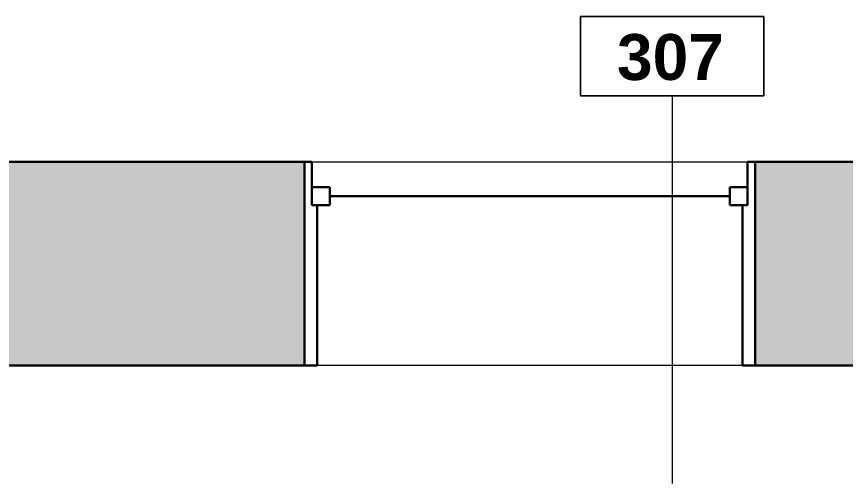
# Model space of a CAD drawing. Header units: inches. Extents: x -1176 to 1474, y -2632 to 978.
# Drawn here: x -224.5 to -143.2, y 532.1 to 577.9 of the extents above; entities that cross this region are included whole.
import ezdxf

# ---------------------------------------------------------------- set-up
doc = ezdxf.new("R2010")
doc.units = ezdxf.units.IN
doc.header["$MEASUREMENT"] = 0
for name, color, linetype, lineweight in [('A-AREA-IDEN', 2, 'Continuous', 9), ('A-GLAZ', 151, 'Continuous', 18), ('A-WALL', 113, 'Continuous', 18), ('A-WALL-PATT', 111, 'Continuous', 18)]:
    doc.layers.add(name, color=color, linetype=linetype, lineweight=lineweight)
doc.styles.add('Swis721 Lt BT_B', font='', dxfattribs={"height": 4.5})
doc.styles.get('Swis721 Lt BT_B').set_extended_font_data('Swis721 Lt BT', bold=True)

# ---------------------------------------------------------------- blocks, each defined once
blk = doc.blocks.new('Double Hung - side window 4_ X 6_ 3_ H 3-6128194-3rd Floor Construction')
at = {"layer": 'A-GLAZ', "color": 8, "lineweight": 30}
for p, q in [((-22.115, 10), (-21.365, 10)), ((-21.365, 5.75), (-21.365, 10)), ((21.365, 5.75), (21.365, 10)), ((22.115, 10), (21.365, 10)), ((-21.365, 7.5), (-21.365, 5.75)), ((-21.365, 7.5), (-19.615, 7.5)), ((-19.615, 7.5), (-19.615, 5.75)), ((19.615, 7.5), (19.615, 5.75)), ((21.365, 7.5), (19.615, 7.5)), ((21.365, 7.5), (21.365, 5.75)), ((-19.615, 6.625), (19.615, 6.625)), ((-21.365, 5.75), (-19.615, 5.75)), ((-21.365, 5.75), (-20.865, 5.75)), ((-20.865, -10), (-20.865, 5.75)), ((21.365, 5.75), (19.615, 5.75)), ((20.865, 5.75), (21.365, 5.75)), ((20.865, 5.75), (20.865, -10)), ((-20.865, -10), (-22.115, -10)), ((20.865, -10), (22.115, -10))]:
    blk.add_line(p, q, dxfattribs=at)
blk = doc.blocks.new('Room Tag - Room Name and Number-3379422-3rd Floor Construction')
at = {"layer": 'A-AREA-IDEN'}
for p, q in [((-0.1881, -0.1636), (-0.1881, -0.0018)), ((-0.1881, -0.0018), (0.1869, -0.0018)), ((0.1869, -0.0018), (-0.1881, -0.0018)), ((-0.1881, -0.0018), (-0.1881, -0.1636)), ((0.1869, -0.0018), (0.1869, -0.1636)), ((0.1869, -0.1636), (0.1869, -0.0018)), ((0.1869, -0.1636), (-0.1881, -0.1636)), ((-0.1881, -0.1636), (0.1869, -0.1636))]:
    blk.add_line(p, q, dxfattribs=at)

msp = doc.modelspace()

# ---------------------------------------------------------------- hatches: boundary and pattern name
at = {"layer": 'A-WALL-PATT'}
h = msp.add_hatch(color=250, dxfattribs=at)
h.paths.add_polyline_path([(-22.281, 543.684), (-22.281, 563.684), (-53.535, 563.684), (-53.535, 543.684), (-32.362, 543.684)], flags=0)
h.paths.add_polyline_path([(-590.071, 543.684), (-513.709, 543.684), (-513.709, 563.684), (-590.071, 563.684), (-590.071, 556.355)], flags=0)
h.paths.add_polyline_path([(-351.196, 543.684), (-309.043, 543.684), (-309.043, 563.684), (-377.558, 563.684), (-377.558, 543.684), (-351.696, 543.684)], flags=0)
h.paths.add_polyline_path([(-98.528, 543.684), (-97.765, 543.684), (-97.765, 563.684), (-152.067, 563.684), (-152.067, 543.684), (-99.028, 543.684)], flags=0)
h.paths.add_polyline_path([(-476.709, 543.684), (-421.788, 543.684), (-421.788, 563.684), (-476.709, 563.684)], flags=0)
h.paths.add_polyline_path([(-196.298, 543.684), (-196.298, 563.684), (-264.813, 563.684), (-264.813, 543.684), (-237.957, 543.684)], flags=0)

# ---------------------------------------------------------------- linework, layer by layer
at = {"layer": 'A-AREA-IDEN'}
msp.add_line((-160.175, 532.133), (-160.181, 570.157), dxfattribs=at)
at = {"layer": 'A-WALL', "color": 8, "lineweight": 30}
for p, q in [((-264.813, 563.684), (-196.298, 563.684)), ((-196.298, 563.684), (-196.298, 543.684)), ((-97.765, 563.684), (-152.067, 563.684)), ((-152.067, 563.684), (-152.067, 543.684)), ((-264.813, 543.684), (-196.298, 543.684)), ((-104.153, 543.684), (-152.067, 543.684))]:
    msp.add_line(p, q, dxfattribs=at)
at = {"layer": 'A-WALL', "lineweight": 9}
for p, q in [((-196.298, 563.684), (-152.067, 563.684)), ((-152.067, 543.684), (-196.298, 543.684))]:
    msp.add_line(p, q, dxfattribs=at)

# ---------------------------------------------------------------- block references
at = {"layer": 'A-AREA-IDEN', "xscale": 47.99999999999997, "yscale": 47.99999999999997, "zscale": 47.99999999999997}
msp.add_blockref('Room Tag - Room Name and Number-3379422-3rd Floor Construction', (-160.186, 578.008), dxfattribs=at)
at = {"layer": 'A-GLAZ'}
msp.add_blockref('Double Hung - side window 4_ X 6_ 3_ H 3-6128194-3rd Floor Construction', (-174.183, 553.684), dxfattribs=at)

# ---------------------------------------------------------------- texts
at = {"layer": 'A-AREA-IDEN', "insert": (-165.634, 576.207), "char_height": 4.5, "width": 12.726, "attachment_point": 1, "style": 'Swis721 Lt BT_B'}
msp.add_mtext('307', dxfattribs=at)

doc.saveas('drawing.dxf')
